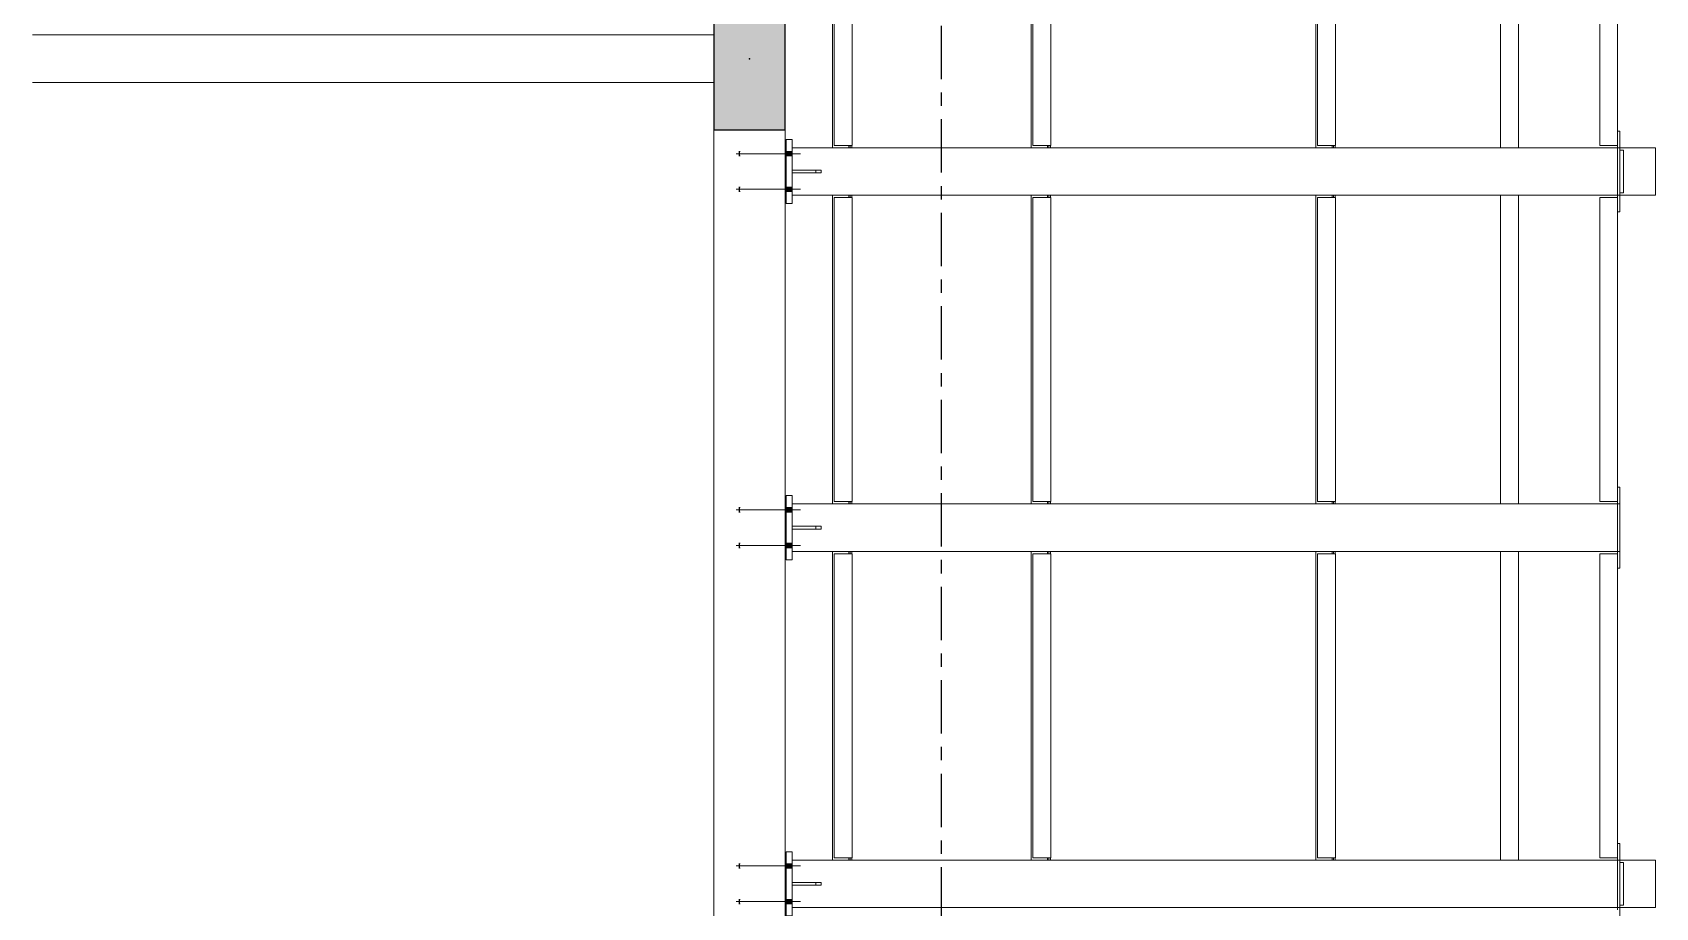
# Model space of a CAD drawing. Header units: millimetres. Extents: x -153298 to 620751, y -313239 to 250031.
# Drawn here: x -1654 to 5181, y 157842 to 161527 of the extents above; entities that cross this region are included whole.
import ezdxf
from ezdxf.enums import TextEntityAlignment as Align

# ---------------------------------------------------------------- set-up
doc = ezdxf.new("R2010")
doc.units = ezdxf.units.MM
for name, pattern in [('CENTER', [2, 1.25, -0.25, 0.25, -0.25]), ('TA_GL_000.90000', [2.475, 0.9, -0.225, 0.225, -0.225, 0.9]), ('XKITLINE00', [0])]:
    doc.linetypes.add(name, pattern=pattern)
for name, color, linetype in [('000 - 0_SYM_DWG_GRIDLINE_MAIN_COLOR_251', 251, 'Continuous'), ('000 - 0_SYM_DWG_SLOPE-SYM_TEXT_COLOR_3', 3, 'Continuous'), ('000 - CONCRETE_COL_HATCH_', 251, 'Continuous'), ('000 - EXISTING_COLUMN_CUT_COLOR_5', 5, 'Continuous'), ('000 - EXISTING_COLUMN_MAIN_COLOR_1', 1, 'Continuous'), ('000 - EXISTING_CONCRETE_MAIN_COLOR_1', 1, 'Continuous'), ('000 - EXISTING_STEEL-STRUCTURE_MAIN_COLOR_1', 1, 'Continuous'), ('000 - EXISTING_STEEL-STRUCTURE_MAIN_COLOR_251', 251, 'Continuous'), ('000 - GRID', 251, 'CENTER')]:
    doc.layers.add(name, color=color, linetype=linetype)
doc.layers.add('Bolt', color=1, linetype='Continuous', lineweight=0)
doc.layers.add('Part', color=2, linetype='Continuous', lineweight=0)
doc.styles.add('ARIAL', font='arial.ttf')
doc.styles.add('TA', font='', dxfattribs={"height": 4.5})
doc.styles.get('TA').set_extended_font_data('Cordia New')

# ---------------------------------------------------------------- blocks, each defined once
blk = doc.blocks.new('*U4769')
at = {"layer": '000 - 0_SYM_DWG_GRIDLINE_MAIN_COLOR_251', "color": 0, "linetype": 'ByBlock', "ltscale": 5}
blk.add_line((20, 0), (-600, 0), dxfattribs=at)
at = {"style": 'TA', "flags": 1}
blk.add_attdef('LOCATION', (6, -6), '', height=4.5, rotation=270, dxfattribs=at)
at = {"layer": '000 - 0_SYM_DWG_SLOPE-SYM_TEXT_COLOR_3', "style": 'ARIAL'}
blk.add_attdef('GRID-HEAD', text='', height=4, rotation=180, dxfattribs=at).set_placement((40, 0), align=Align.MIDDLE_CENTER)
blk = doc.blocks.new('W-1-PP19-ST-ENT1-1_20260610-010700_LOPF_DIMS')
at = {"layer": '000 - GRID', "linetype": 'TA_GL_000.90000', "xscale": 50, "yscale": 50, "zscale": 50, "rotation": 180}
blk.add_blockref('*U4769', (-2180, 0), dxfattribs=at)
blk = doc.blocks.new('*A260257')
at = {"layer": '000 - EXISTING_CONCRETE_MAIN_COLOR_1', "linetype": 'XKITLINE00', "lineweight": 0}
for p, q in [((280.031981, 139.784021), (320.679981, 139.784021)), ((280.031981, 137.384021), (320.679981, 137.384021))]:
    blk.add_line(p, q, dxfattribs=at)
blk = doc.blocks.new('*A261258')
at = {"layer": '000 - EXISTING_STEEL-STRUCTURE_MAIN_COLOR_1', "linetype": 'XKITLINE00', "lineweight": 0}
for p, q in [((318.480005, 109.344), (318.480005, 137.151988)), ((320.080005, 109.344), (320.080005, 137.151988)), ((318.480005, 109.344), (320.080005, 109.344))]:
    blk.add_line(p, q, dxfattribs=at)
blk = doc.blocks.new('*A262259')
at = {"layer": '000 - EXISTING_STEEL-STRUCTURE_MAIN_COLOR_1', "linetype": 'XKITLINE00', "lineweight": 0}
for p, q in [((317.920005, 109.264), (317.920005, 109.344)), ((320.640005, 109.264), (317.920005, 109.264)), ((320.160005, 109.344), (318.400005, 109.344)), ((318.480005, 109.344), (318.480005, 109.264)), ((320.080005, 109.264), (320.080005, 109.344)), ((320.640005, 109.264), (320.640005, 109.344))]:
    blk.add_line(p, q, dxfattribs=at)
blk = doc.blocks.new('*A263260')
at = {"layer": '000 - EXISTING_COLUMN_MAIN_COLOR_1', "linetype": 'XKITLINE00', "lineweight": 0}
for p, q in [((318.480029, 108.064002), (318.480029, 109.264)), ((320.080029, 109.264), (320.080029, 108.064002)), ((320.080029, 108.064002), (318.480029, 108.064002))]:
    blk.add_line(p, q, dxfattribs=at)
blk = doc.blocks.new('*A265262')
at = {"layer": 'Part', "linetype": 'XKITLINE00', "lineweight": 0}
for p, q in [((318.199973, 137.151988), (318.199973, 137.351988)), ((318.199973, 137.351988), (320.359973, 137.351988)), ((320.359973, 137.151988), (320.359973, 137.351988)), ((318.199973, 137.151988), (320.359973, 137.151988))]:
    blk.add_line(p, q, dxfattribs=at)
blk = doc.blocks.new('*A327321')
at = {"layer": 'Part', "linetype": 'XKITLINE00', "lineweight": 0}
for p, q in [((294.199973, 137.151988), (294.199973, 137.351988)), ((294.199973, 137.351988), (296.359973, 137.351988)), ((296.359973, 137.151988), (296.359973, 137.351988)), ((294.199973, 137.151988), (296.359973, 137.151988))]:
    blk.add_line(p, q, dxfattribs=at)
blk = doc.blocks.new('*A330324')
at = {"layer": 'Part', "linetype": 'XKITLINE00', "lineweight": 0}
for p, q in [((295.232005, 136.171017), (295.232005, 137.151988)), ((295.328005, 137.151988), (295.328005, 136.171017)), ((295.232005, 136.351988), (295.328005, 136.351988)), ((295.328005, 136.171017), (295.232005, 136.171017))]:
    blk.add_line(p, q, dxfattribs=at)
blk = doc.blocks.new('*A331325')
at = {"layer": 'Part', "linetype": 'XKITLINE00', "lineweight": 0}
for p, q in [((306.199973, 137.151988), (306.199973, 137.351988)), ((306.199973, 137.351988), (308.359973, 137.351988)), ((308.359973, 137.151988), (308.359973, 137.351988)), ((306.199973, 137.151988), (308.359973, 137.151988))]:
    blk.add_line(p, q, dxfattribs=at)
blk = doc.blocks.new('*A332326')
at = {"layer": 'Part', "linetype": 'XKITLINE00', "lineweight": 0}
for p, q in [((307.232005, 136.171017), (307.232005, 137.151988)), ((307.328005, 137.151988), (307.328005, 136.171017)), ((307.232005, 136.351988), (307.328005, 136.351988)), ((307.328005, 136.171017), (307.232005, 136.171017))]:
    blk.add_line(p, q, dxfattribs=at)
blk = doc.blocks.new('*A349341')
at = {"layer": 'Bolt'}
for points in [[(294.604, 138.904), (294.604, 138.952), (294.756, 138.952), (294.756, 138.904)], [(294.604, 138.904), (294.604, 138.952), (294.756, 138.952), (294.756, 138.904)], [(294.604, 138.904), (294.604, 138.952), (294.756, 138.952), (294.756, 138.904)], [(295.956, 138.952), (295.956, 138.904), (295.804, 138.904), (295.804, 138.952)], [(295.956, 138.952), (295.956, 138.904), (295.804, 138.904), (295.804, 138.952)], [(295.956, 138.952), (295.956, 138.904), (295.804, 138.904), (295.804, 138.952)], [(294.604, 137.152), (294.604, 137.352), (294.756, 137.352), (294.756, 137.152)], [(294.604, 137.152), (294.604, 137.352), (294.756, 137.352), (294.756, 137.152)], [(294.604, 137.152), (294.604, 137.352), (294.756, 137.352), (294.756, 137.152)], [(295.804, 137.152), (295.804, 137.352), (295.956, 137.352), (295.956, 137.152)], [(295.804, 137.152), (295.804, 137.352), (295.956, 137.352), (295.956, 137.152)], [(295.804, 137.152), (295.804, 137.352), (295.956, 137.352), (295.956, 137.152)]]:
    blk.add_hatch(color=256, dxfattribs=at).paths.add_polyline_path(points, flags=17)
at = {"layer": 'Bolt', "linetype": 'XKITLINE00', "lineweight": 0}
for p, q in [((294.604, 138.952), (294.604, 138.904)), ((294.604, 138.952), (294.604, 138.904)), ((294.604, 138.952), (294.604, 138.904)), ((294.68, 139.036), (294.68, 136.872)), ((294.68, 139.036), (294.68, 136.872)), ((294.68, 139.036), (294.68, 136.872)), ((294.756, 138.952), (294.756, 138.904)), ((294.756, 138.952), (294.756, 138.904)), ((294.756, 138.952), (294.756, 138.904)), ((295.804, 138.952), (295.804, 138.904)), ((295.804, 138.952), (295.804, 138.904)), ((295.804, 138.952), (295.804, 138.904)), ((295.88, 139.036), (295.88, 136.872)), ((295.88, 139.036), (295.88, 136.872)), ((295.88, 139.036), (295.88, 136.872)), ((295.956, 138.952), (295.956, 138.904)), ((295.956, 138.952), (295.956, 138.904)), ((295.956, 138.952), (295.956, 138.904)), ((294.604, 137.352), (294.604, 137.152)), ((294.604, 137.352), (294.604, 137.152)), ((294.604, 137.352), (294.604, 137.152)), ((294.756, 137.352), (294.756, 137.152)), ((294.756, 137.352), (294.756, 137.152)), ((294.756, 137.352), (294.756, 137.152)), ((295.804, 137.352), (295.804, 137.152)), ((295.804, 137.352), (295.804, 137.152)), ((295.804, 137.352), (295.804, 137.152)), ((295.956, 137.352), (295.956, 137.152)), ((295.956, 137.352), (295.956, 137.152)), ((295.956, 137.352), (295.956, 137.152))]:
    blk.add_line(p, q, dxfattribs=at)
blk = doc.blocks.new('*A352344')
at = {"layer": 'Bolt'}
for points in [[(306.756, 138.952), (306.756, 138.904), (306.604, 138.904), (306.604, 138.952)], [(306.756, 138.952), (306.756, 138.904), (306.604, 138.904), (306.604, 138.952)], [(306.756, 138.952), (306.756, 138.904), (306.604, 138.904), (306.604, 138.952)], [(307.956, 138.952), (307.956, 138.904), (307.804, 138.904), (307.804, 138.952)], [(307.956, 138.952), (307.956, 138.904), (307.804, 138.904), (307.804, 138.952)], [(307.956, 138.952), (307.956, 138.904), (307.804, 138.904), (307.804, 138.952)], [(306.756, 137.352), (306.756, 137.152), (306.604, 137.152), (306.604, 137.352)], [(306.756, 137.352), (306.756, 137.152), (306.604, 137.152), (306.604, 137.352)], [(306.756, 137.352), (306.756, 137.152), (306.604, 137.152), (306.604, 137.352)], [(307.956, 137.352), (307.956, 137.152), (307.804, 137.152), (307.804, 137.352)], [(307.956, 137.352), (307.956, 137.152), (307.804, 137.152), (307.804, 137.352)], [(307.956, 137.352), (307.956, 137.152), (307.804, 137.152), (307.804, 137.352)]]:
    blk.add_hatch(color=256, dxfattribs=at).paths.add_polyline_path(points, flags=17)
at = {"layer": 'Bolt', "linetype": 'XKITLINE00', "lineweight": 0}
for p, q in [((306.604, 138.952), (306.604, 138.904)), ((306.604, 138.952), (306.604, 138.904)), ((306.604, 138.952), (306.604, 138.904)), ((306.68, 139.036), (306.68, 136.872)), ((306.68, 139.036), (306.68, 136.872)), ((306.68, 139.036), (306.68, 136.872)), ((306.756, 138.952), (306.756, 138.904)), ((306.756, 138.952), (306.756, 138.904)), ((306.756, 138.952), (306.756, 138.904)), ((307.804, 138.952), (307.804, 138.904)), ((307.804, 138.952), (307.804, 138.904)), ((307.804, 138.952), (307.804, 138.904)), ((307.88, 139.036), (307.88, 136.872)), ((307.88, 139.036), (307.88, 136.872)), ((307.88, 139.036), (307.88, 136.872)), ((307.956, 138.952), (307.956, 138.904)), ((307.956, 138.952), (307.956, 138.904)), ((307.956, 138.952), (307.956, 138.904)), ((306.604, 137.352), (306.604, 137.152)), ((306.604, 137.352), (306.604, 137.152)), ((306.604, 137.352), (306.604, 137.152)), ((306.756, 137.352), (306.756, 137.152)), ((306.756, 137.352), (306.756, 137.152)), ((306.756, 137.352), (306.756, 137.152)), ((307.804, 137.352), (307.804, 137.152)), ((307.804, 137.352), (307.804, 137.152)), ((307.804, 137.352), (307.804, 137.152)), ((307.956, 137.352), (307.956, 137.152)), ((307.956, 137.352), (307.956, 137.152)), ((307.956, 137.352), (307.956, 137.152))]:
    blk.add_line(p, q, dxfattribs=at)
blk = doc.blocks.new('*A393382')
at = {"layer": '000 - EXISTING_STEEL-STRUCTURE_MAIN_COLOR_251', "linetype": 'XKITLINE00', "lineweight": 0}
for p, q in [((308.160005, 109.944), (308.160005, 109.344)), ((308.160005, 109.944), (318.400005, 109.944)), ((318.400005, 109.944), (318.400005, 109.344)), ((308.160005, 109.344), (318.400005, 109.344))]:
    blk.add_line(p, q, dxfattribs=at)
blk = doc.blocks.new('*A398387')
at = {"layer": '000 - EXISTING_STEEL-STRUCTURE_MAIN_COLOR_251', "linetype": 'XKITLINE00', "lineweight": 0}
for p, q in [((296.080005, 135.794399), (306.480005, 135.794399)), ((296.080005, 135.790212), (306.480005, 135.790212)), ((306.400005, 135.735782), (296.160005, 135.735782)), ((296.160005, 135.735782), (296.160005, 135.731595)), ((296.160005, 135.731595), (306.400005, 135.731595)), ((296.160005, 135.731595), (296.160005, 135.132418)), ((306.400005, 135.731595), (306.400005, 135.735782)), ((306.400005, 135.132418), (306.400005, 135.731595)), ((296.080005, 135.242963), (296.160005, 135.242963)), ((296.080005, 135.194814), (296.160005, 135.194814)), ((296.080005, 135.142885), (296.160005, 135.142885)), ((296.160005, 135.132418), (306.400005, 135.132418)), ((306.400005, 135.242963), (306.480005, 135.242963)), ((306.400005, 135.194814), (306.480005, 135.194814)), ((306.400005, 135.142885), (306.480005, 135.142885))]:
    blk.add_line(p, q, dxfattribs=at)
blk = doc.blocks.new('*A399388')
at = {"layer": '000 - EXISTING_STEEL-STRUCTURE_MAIN_COLOR_251', "linetype": 'XKITLINE00', "lineweight": 0}
for p, q in [((308.080005, 135.794399), (318.480005, 135.794399)), ((308.080005, 135.790212), (318.480005, 135.790212)), ((318.400005, 135.735782), (308.160005, 135.735782)), ((308.160005, 135.735782), (308.160005, 135.731595)), ((308.160005, 135.731595), (318.400005, 135.731595)), ((308.160005, 135.731595), (308.160005, 135.132418)), ((318.400005, 135.731595), (318.400005, 135.735782)), ((318.400005, 135.132418), (318.400005, 135.731595)), ((308.080005, 135.242963), (308.160005, 135.242963)), ((308.080005, 135.194814), (308.160005, 135.194814)), ((308.080005, 135.142885), (308.160005, 135.142885)), ((308.160005, 135.132418), (318.400005, 135.132418)), ((318.400005, 135.242963), (318.480005, 135.242963)), ((318.400005, 135.194814), (318.480005, 135.194814)), ((318.400005, 135.142885), (318.480005, 135.142885))]:
    blk.add_line(p, q, dxfattribs=at)
blk = doc.blocks.new('*A416405')
at = {"layer": '000 - EXISTING_STEEL-STRUCTURE_MAIN_COLOR_1', "linetype": 'XKITLINE00', "lineweight": 0}
for p, q in [((294.480005, 109.344), (294.480005, 137.151988)), ((296.080005, 109.344), (296.080005, 137.151988)), ((294.480005, 109.344), (296.080005, 109.344))]:
    blk.add_line(p, q, dxfattribs=at)
blk = doc.blocks.new('*A417406')
at = {"layer": '000 - EXISTING_STEEL-STRUCTURE_MAIN_COLOR_1', "linetype": 'XKITLINE00', "lineweight": 0}
for p, q in [((306.480005, 109.344), (306.480005, 137.151988)), ((308.080005, 109.344), (308.080005, 137.151988)), ((306.480005, 109.344), (308.080005, 109.344))]:
    blk.add_line(p, q, dxfattribs=at)
blk = doc.blocks.new('*A418407')
at = {"layer": '000 - EXISTING_STEEL-STRUCTURE_MAIN_COLOR_1', "linetype": 'XKITLINE00', "lineweight": 0}
for p, q in [((293.920005, 109.264), (293.920005, 109.344)), ((296.640005, 109.264), (293.920005, 109.264)), ((296.160005, 109.344), (294.400005, 109.344)), ((294.480005, 109.344), (294.480005, 109.264)), ((296.080005, 109.264), (296.080005, 109.344)), ((296.640005, 109.264), (296.640005, 109.344))]:
    blk.add_line(p, q, dxfattribs=at)
blk = doc.blocks.new('*A420409')
at = {"layer": '000 - EXISTING_COLUMN_MAIN_COLOR_1', "linetype": 'XKITLINE00', "lineweight": 0}
for p, q in [((294.480029, 108.064002), (294.480029, 109.264)), ((296.080029, 109.264), (296.080029, 108.064002)), ((296.080029, 108.064002), (294.480029, 108.064002))]:
    blk.add_line(p, q, dxfattribs=at)
blk = doc.blocks.new('*A421410')
at = {"layer": '000 - EXISTING_STEEL-STRUCTURE_MAIN_COLOR_1', "linetype": 'XKITLINE00', "lineweight": 0}
for p, q in [((305.920005, 109.264), (305.920005, 109.344)), ((308.640005, 109.264), (305.920005, 109.264)), ((308.160005, 109.344), (306.400005, 109.344)), ((306.480005, 109.344), (306.480005, 109.264)), ((308.080005, 109.264), (308.080005, 109.344)), ((308.640005, 109.264), (308.640005, 109.344))]:
    blk.add_line(p, q, dxfattribs=at)
blk = doc.blocks.new('*A422411')
at = {"layer": '000 - EXISTING_STEEL-STRUCTURE_MAIN_COLOR_1', "linetype": 'XKITLINE00', "lineweight": 0}
for p, q in [((294.560005, 109.14398), (294.560005, 109.264)), ((294.560005, 109.14398), (296.000005, 109.143981)), ((296.000005, 109.143981), (296.000005, 109.264))]:
    blk.add_line(p, q, dxfattribs=at)
blk = doc.blocks.new('*A594583')
at = {"layer": '000 - EXISTING_STEEL-STRUCTURE_MAIN_COLOR_251', "linetype": 'XKITLINE00', "lineweight": 0}
for p, q in [((296.080005, 119.512941), (306.480005, 119.512941)), ((296.080005, 119.508754), (306.480005, 119.508754)), ((306.400005, 119.454324), (296.160005, 119.454324)), ((296.160005, 119.454324), (296.160005, 119.450138)), ((296.160005, 119.450138), (306.400005, 119.450138)), ((296.160005, 119.450138), (296.160005, 118.85096)), ((306.400005, 119.450138), (306.400005, 119.454324)), ((306.400005, 118.85096), (306.400005, 119.450138)), ((296.080005, 118.961505), (296.160005, 118.961505)), ((296.080005, 118.913356), (296.160005, 118.913356)), ((296.080005, 118.861427), (296.160005, 118.861427)), ((296.160005, 118.85096), (306.400005, 118.85096)), ((306.400005, 118.961505), (306.480005, 118.961505)), ((306.400005, 118.913356), (306.480005, 118.913356)), ((306.400005, 118.861427), (306.480005, 118.861427))]:
    blk.add_line(p, q, dxfattribs=at)
blk = doc.blocks.new('*A595584')
at = {"layer": '000 - EXISTING_STEEL-STRUCTURE_MAIN_COLOR_251', "linetype": 'XKITLINE00', "lineweight": 0}
for p, q in [((308.080005, 119.512941), (318.480005, 119.512941)), ((308.080005, 119.508754), (318.480005, 119.508754)), ((318.400005, 119.454324), (308.160005, 119.454324)), ((308.160005, 119.454324), (308.160005, 119.450138)), ((308.160005, 119.450138), (318.400005, 119.450138)), ((308.160005, 119.450138), (308.160005, 118.85096)), ((318.400005, 119.450138), (318.400005, 119.454324)), ((318.400005, 118.85096), (318.400005, 119.450138)), ((308.080005, 118.961505), (308.160005, 118.961505)), ((308.080005, 118.913356), (308.160005, 118.913356)), ((308.080005, 118.861427), (308.160005, 118.861427)), ((308.160005, 118.85096), (318.400005, 118.85096)), ((318.400005, 118.961505), (318.480005, 118.961505)), ((318.400005, 118.913356), (318.480005, 118.913356)), ((318.400005, 118.861427), (318.480005, 118.861427))]:
    blk.add_line(p, q, dxfattribs=at)
blk = doc.blocks.new('*A600589')
at = {"layer": '000 - EXISTING_STEEL-STRUCTURE_MAIN_COLOR_251', "linetype": 'XKITLINE00', "lineweight": 0}
for p, q in [((296.080005, 129.099784), (306.480005, 129.099784)), ((296.080005, 129.095597), (306.480005, 129.095597)), ((296.080005, 128.548348), (296.160005, 128.548348)), ((296.080005, 128.500199), (296.160005, 128.500199)), ((306.400005, 129.041168), (296.160005, 129.041168)), ((296.160005, 129.041168), (296.160005, 129.036981)), ((296.160005, 129.036981), (306.400005, 129.036981)), ((296.160005, 129.036981), (296.160005, 128.437803)), ((306.400005, 129.036981), (306.400005, 129.041168)), ((306.400005, 128.437803), (306.400005, 129.036981)), ((306.400005, 128.548348), (306.480005, 128.548348)), ((306.400005, 128.500199), (306.480005, 128.500199)), ((296.080005, 128.448271), (296.160005, 128.448271)), ((296.160005, 128.437803), (306.400005, 128.437803)), ((306.400005, 128.448271), (306.480005, 128.448271))]:
    blk.add_line(p, q, dxfattribs=at)
blk = doc.blocks.new('*A601590')
at = {"layer": '000 - EXISTING_STEEL-STRUCTURE_MAIN_COLOR_251', "linetype": 'XKITLINE00', "lineweight": 0}
for p, q in [((308.080005, 129.099784), (318.480005, 129.099784)), ((308.080005, 129.095597), (318.480005, 129.095597)), ((308.080005, 128.548348), (308.160005, 128.548348)), ((308.080005, 128.500199), (308.160005, 128.500199)), ((318.400005, 129.041168), (308.160005, 129.041168)), ((308.160005, 129.041168), (308.160005, 129.036981)), ((308.160005, 129.036981), (318.400005, 129.036981)), ((308.160005, 129.036981), (308.160005, 128.437803)), ((318.400005, 129.036981), (318.400005, 129.041168)), ((318.400005, 128.437803), (318.400005, 129.036981)), ((318.400005, 128.548348), (318.480005, 128.548348)), ((318.400005, 128.500199), (318.480005, 128.500199)), ((308.080005, 128.448271), (308.160005, 128.448271)), ((308.160005, 128.437803), (318.400005, 128.437803)), ((318.400005, 128.448271), (318.480005, 128.448271))]:
    blk.add_line(p, q, dxfattribs=at)
blk = doc.blocks.new('*A610599')
at = {"layer": '000 - EXISTING_STEEL-STRUCTURE_MAIN_COLOR_251', "linetype": 'XKITLINE00', "lineweight": 0}
for p, q in [((296.080005, 113.28328), (306.480005, 113.28328)), ((296.080005, 112.68328), (306.480005, 112.68328))]:
    blk.add_line(p, q, dxfattribs=at)
blk = doc.blocks.new('*A611600')
at = {"layer": '000 - EXISTING_STEEL-STRUCTURE_MAIN_COLOR_251', "linetype": 'XKITLINE00', "lineweight": 0}
for p, q in [((296.160005, 109.944), (296.160005, 109.344)), ((296.160005, 109.944), (306.400005, 109.944)), ((306.400005, 109.944), (306.400005, 109.344)), ((296.160005, 109.344), (306.400005, 109.344))]:
    blk.add_line(p, q, dxfattribs=at)
blk = doc.blocks.new('*A612601')
at = {"layer": '000 - EXISTING_STEEL-STRUCTURE_MAIN_COLOR_251', "linetype": 'XKITLINE00', "lineweight": 0}
for p, q in [((308.080005, 113.28328), (318.480005, 113.28328)), ((308.080005, 112.68328), (318.480005, 112.68328))]:
    blk.add_line(p, q, dxfattribs=at)
blk = doc.blocks.new('*A850836')
at = {"layer": '000 - EXISTING_CONCRETE_MAIN_COLOR_1', "linetype": 'XKITLINE00', "lineweight": 0}
for p, q in [((322.279981, 139.784021), (322.279981, 162.744037)), ((323.879981, 139.784021), (323.879981, 162.744037))]:
    blk.add_line(p, q, dxfattribs=at)
blk = doc.blocks.new('*A851837')
at = {"layer": 'Part', "linetype": 'XKITLINE00', "lineweight": 0}
for p, q in [((319.232005, 136.171017), (319.232005, 137.151988)), ((319.328005, 137.151988), (319.328005, 136.171017)), ((319.232005, 136.351988), (319.328005, 136.351988)), ((319.328005, 136.171017), (319.232005, 136.171017))]:
    blk.add_line(p, q, dxfattribs=at)
blk = doc.blocks.new('*A875860')
at = {"layer": '000 - EXISTING_STEEL-STRUCTURE_MAIN_COLOR_251', "linetype": 'XKITLINE00', "lineweight": 0}
for p, q in [((320.160005, 109.944), (320.160005, 109.344)), ((320.160005, 109.944), (330.403045, 109.944)), ((330.403045, 109.944), (330.403045, 109.344)), ((320.160005, 109.344), (330.403045, 109.344))]:
    blk.add_line(p, q, dxfattribs=at)
blk = doc.blocks.new('*A884869')
at = {"layer": '000 - EXISTING_STEEL-STRUCTURE_MAIN_COLOR_251', "linetype": 'XKITLINE00', "lineweight": 0}
for p, q in [((320.080005, 135.794399), (330.480005, 135.794399)), ((320.080005, 135.790212), (330.480005, 135.790212)), ((330.400005, 135.735782), (320.160005, 135.735782)), ((320.160005, 135.735782), (320.160005, 135.731595)), ((320.160005, 135.731595), (330.400005, 135.731595)), ((320.160005, 135.731595), (320.160005, 135.132418)), ((330.400005, 135.731595), (330.400005, 135.735782)), ((330.400005, 135.132418), (330.400005, 135.731595)), ((320.080005, 135.242963), (320.160005, 135.242963)), ((320.080005, 135.194814), (320.160005, 135.194814)), ((320.080005, 135.142885), (320.160005, 135.142885)), ((320.160005, 135.132418), (330.400005, 135.132418)), ((330.400005, 135.242963), (330.480005, 135.242963)), ((330.400005, 135.194814), (330.480005, 135.194814)), ((330.400005, 135.142885), (330.480005, 135.142885))]:
    blk.add_line(p, q, dxfattribs=at)
blk = doc.blocks.new('*A896881')
at = {"layer": '000 - EXISTING_STEEL-STRUCTURE_MAIN_COLOR_1', "linetype": 'XKITLINE00', "lineweight": 0}
for p, q in [((318.560005, 109.14398), (318.560005, 109.264)), ((318.560005, 109.14398), (320.000005, 109.143981)), ((320.000005, 109.143981), (320.000005, 109.264))]:
    blk.add_line(p, q, dxfattribs=at)
blk = doc.blocks.new('*A906891')
at = {"layer": 'Bolt'}
for points in [[(318.756, 138.952), (318.756, 138.904), (318.604, 138.904), (318.604, 138.952)], [(318.756, 138.952), (318.756, 138.904), (318.604, 138.904), (318.604, 138.952)], [(318.756, 138.952), (318.756, 138.904), (318.604, 138.904), (318.604, 138.952)], [(319.956, 138.952), (319.956, 138.904), (319.804, 138.904), (319.804, 138.952)], [(319.956, 138.952), (319.956, 138.904), (319.804, 138.904), (319.804, 138.952)], [(319.956, 138.952), (319.956, 138.904), (319.804, 138.904), (319.804, 138.952)], [(318.756, 137.352), (318.756, 137.152), (318.604, 137.152), (318.604, 137.352)], [(318.756, 137.352), (318.756, 137.152), (318.604, 137.152), (318.604, 137.352)], [(318.756, 137.352), (318.756, 137.152), (318.604, 137.152), (318.604, 137.352)], [(319.956, 137.352), (319.956, 137.152), (319.804, 137.152), (319.804, 137.352)], [(319.956, 137.352), (319.956, 137.152), (319.804, 137.152), (319.804, 137.352)], [(319.956, 137.352), (319.956, 137.152), (319.804, 137.152), (319.804, 137.352)]]:
    blk.add_hatch(color=256, dxfattribs=at).paths.add_polyline_path(points, flags=17)
at = {"layer": 'Bolt', "linetype": 'XKITLINE00', "lineweight": 0}
for p, q in [((318.604, 138.952), (318.604, 138.904)), ((318.604, 138.952), (318.604, 138.904)), ((318.604, 138.952), (318.604, 138.904)), ((318.68, 139.036), (318.68, 136.872)), ((318.68, 139.036), (318.68, 136.872)), ((318.68, 139.036), (318.68, 136.872)), ((318.756, 138.952), (318.756, 138.904)), ((318.756, 138.952), (318.756, 138.904)), ((318.756, 138.952), (318.756, 138.904)), ((319.804, 138.952), (319.804, 138.904)), ((319.804, 138.952), (319.804, 138.904)), ((319.804, 138.952), (319.804, 138.904)), ((319.88, 139.036), (319.88, 136.872)), ((319.88, 139.036), (319.88, 136.872)), ((319.88, 139.036), (319.88, 136.872)), ((319.956, 138.952), (319.956, 138.904)), ((319.956, 138.952), (319.956, 138.904)), ((319.956, 138.952), (319.956, 138.904)), ((318.604, 137.352), (318.604, 137.152)), ((318.604, 137.352), (318.604, 137.152)), ((318.604, 137.352), (318.604, 137.152)), ((318.756, 137.352), (318.756, 137.152)), ((318.756, 137.352), (318.756, 137.152)), ((318.756, 137.352), (318.756, 137.152)), ((319.804, 137.352), (319.804, 137.152)), ((319.804, 137.352), (319.804, 137.152)), ((319.804, 137.352), (319.804, 137.152)), ((319.956, 137.352), (319.956, 137.152)), ((319.956, 137.352), (319.956, 137.152)), ((319.956, 137.352), (319.956, 137.152))]:
    blk.add_line(p, q, dxfattribs=at)
blk = doc.blocks.new('*A923908')
at = {"layer": '000 - EXISTING_STEEL-STRUCTURE_MAIN_COLOR_251', "linetype": 'XKITLINE00', "lineweight": 0}
for p, q in [((320.080005, 119.512941), (330.480005, 119.512941)), ((320.080005, 119.508754), (330.480005, 119.508754)), ((330.400005, 119.454324), (320.160005, 119.454324)), ((320.160005, 119.454324), (320.160005, 119.450138)), ((320.160005, 119.450138), (330.400005, 119.450138)), ((320.160005, 119.450138), (320.160005, 118.85096)), ((330.400005, 119.450138), (330.400005, 119.454324)), ((330.400005, 118.85096), (330.400005, 119.450138)), ((320.080005, 118.961505), (320.160005, 118.961505)), ((320.080005, 118.913356), (320.160005, 118.913356)), ((320.080005, 118.861427), (320.160005, 118.861427)), ((320.160005, 118.85096), (330.400005, 118.85096)), ((330.400005, 118.961505), (330.480005, 118.961505)), ((330.400005, 118.913356), (330.480005, 118.913356)), ((330.400005, 118.861427), (330.480005, 118.861427))]:
    blk.add_line(p, q, dxfattribs=at)
blk = doc.blocks.new('*A928913')
at = {"layer": '000 - EXISTING_STEEL-STRUCTURE_MAIN_COLOR_251', "linetype": 'XKITLINE00', "lineweight": 0}
for p, q in [((320.080005, 129.099784), (330.480005, 129.099784)), ((320.080005, 129.095597), (330.480005, 129.095597)), ((320.080005, 128.548348), (320.160005, 128.548348)), ((320.080005, 128.500199), (320.160005, 128.500199)), ((330.400005, 129.041168), (320.160005, 129.041168)), ((320.160005, 129.041168), (320.160005, 129.036981)), ((320.160005, 129.036981), (330.400005, 129.036981)), ((320.160005, 129.036981), (320.160005, 128.437803)), ((330.400005, 129.036981), (330.400005, 129.041168)), ((330.400005, 128.437803), (330.400005, 129.036981)), ((330.400005, 128.548348), (330.480005, 128.548348)), ((330.400005, 128.500199), (330.480005, 128.500199)), ((320.080005, 128.448271), (320.160005, 128.448271)), ((320.160005, 128.437803), (330.400005, 128.437803)), ((330.400005, 128.448271), (330.480005, 128.448271))]:
    blk.add_line(p, q, dxfattribs=at)
blk = doc.blocks.new('*A933918')
at = {"layer": '000 - EXISTING_STEEL-STRUCTURE_MAIN_COLOR_251', "linetype": 'XKITLINE00', "lineweight": 0}
for p, q in [((320.080005, 113.28328), (330.480005, 113.28328)), ((320.080005, 112.68328), (330.480005, 112.68328))]:
    blk.add_line(p, q, dxfattribs=at)
blk = doc.blocks.new('*U4796')
at = {"layer": '000 - CONCRETE_COL_HATCH_'}
h = blk.add_hatch(dxfattribs=at)
h.set_pattern_fill('AR-CONC', color=256, scale=0.5)
h.set_pattern_definition([(50, (-8e-22, 8e-22), (3.5863, -0.31376), [0.375, -4.125]), (355, (-8e-22, 8e-22), (-0.693757, 3.76096), [0.3, -3.3]), (100.4514, (0.299, -0.026), (2.892544, 3.4472), [0.3187, -3.50571]), (46.1842, (-8e-22, 1), (5.336207, -0.827596), [0.5625, -6.1875]), (96.6356, (0.4447, 0.931), (4.67331, 4.87059), [0.47805, -5.25857]), (351.1842, (-8e-22, 1), (4.67331, 4.87059), [0.45, -4.95]), (21, (0.5, 0.75), (2.984535, -2.013094), [0.375, -4.125]), (326, (0.5, 0.75), (1.216577, 3.62575), [0.3, -3.3]), (71.4514, (0.7487, 0.5822), (4.201112, 1.612656), [0.3187, -3.50571]), (37.5, (-8e-22, 8e-22), (0.0607993, 1.6644693), [0, -3.26, 0, -3.35, 0, -3.3125]), (7.5, (-8e-22, 8e-22), (1.315348, 1.972059), [0, -1.91, 0, -3.185, 0, -1.2625]), (327.5, (-1.115, 8e-22), (2.669112, -0.1127744), [0, -1.25, 0, -3.9, 0, -5.175]), (317.5, (-1.615, 8e-22), (2.915931, 0.500525), [0, -1.625, 0, -2.59, 0, -3.675])])
h.paths.add_polyline_path([(-300, -150), (300, -150), (300, 150), (-300, 150)])
blk.add_point((0, 0))
at = {"layer": '000 - EXISTING_COLUMN_CUT_COLOR_5'}
blk.add_lwpolyline([(-300, -150), (300, -150), (300, 150), (-300, 150)], close=True, dxfattribs=at)
blk = doc.blocks.new('W-1-PP19-ST-ENT1-1_20260610-011831_LOPF_ST')
at = {"color": 6}
blk.add_blockref('*U4796', (19350, 808), dxfattribs=at)
at = {"lineweight": 0, "xscale": 125, "yscale": 125, "zscale": 125}
for name in ['*A349341', '*A352344', '*A906891', '*A327321', '*A330324', '*A331325', '*A332326', '*A265262', '*A851837']:
    blk.add_blockref(name, (-21035, -16515), dxfattribs=at)
at = {"layer": '000 - EXISTING_COLUMN_MAIN_COLOR_1', "lineweight": 0, "xscale": 125, "yscale": 125, "zscale": 125}
for name in ['*A420409', '*A263260']:
    blk.add_blockref(name, (-21035, -16515), dxfattribs=at)
at = {"layer": '000 - EXISTING_CONCRETE_MAIN_COLOR_1', "lineweight": 0, "xscale": 125, "yscale": 125, "zscale": 125}
for name in ['*A850836', '*A260257']:
    blk.add_blockref(name, (-21035, -16515), dxfattribs=at)
at = {"layer": '000 - EXISTING_STEEL-STRUCTURE_MAIN_COLOR_1', "lineweight": 0, "xscale": 125, "yscale": 125, "zscale": 125}
for name in ['*A416405', '*A417406', '*A261258', '*A418407', '*A422411', '*A421410', '*A262259', '*A896881']:
    blk.add_blockref(name, (-21035, -16515), dxfattribs=at)
at = {"layer": '000 - EXISTING_STEEL-STRUCTURE_MAIN_COLOR_251', "lineweight": 0, "xscale": 125, "yscale": 125, "zscale": 125}
for name in ['*A398387', '*A399388', '*A884869', '*A600589', '*A601590', '*A928913', '*A594583', '*A595584', '*A923908', '*A610599', '*A612601', '*A933918', '*A611600', '*A393382', '*A875860']:
    blk.add_blockref(name, (-21035, -16515), dxfattribs=at)

msp = doc.modelspace()

# ---------------------------------------------------------------- block references
at = {"color": 6, "rotation": 90}
msp.add_blockref('W-1-PP19-ST-ENT1-1_20260610-010700_LOPF_DIMS', (2173.8173, 142066.7222), dxfattribs=at)

# ---------------------------------------------------------------- next in the draw order: block references
msp.add_blockref('W-1-PP19-ST-ENT1-1_20260610-011831_LOPF_ST', (2173.8173, 142066.7222), dxfattribs=at)

doc.saveas('drawing.dxf')
